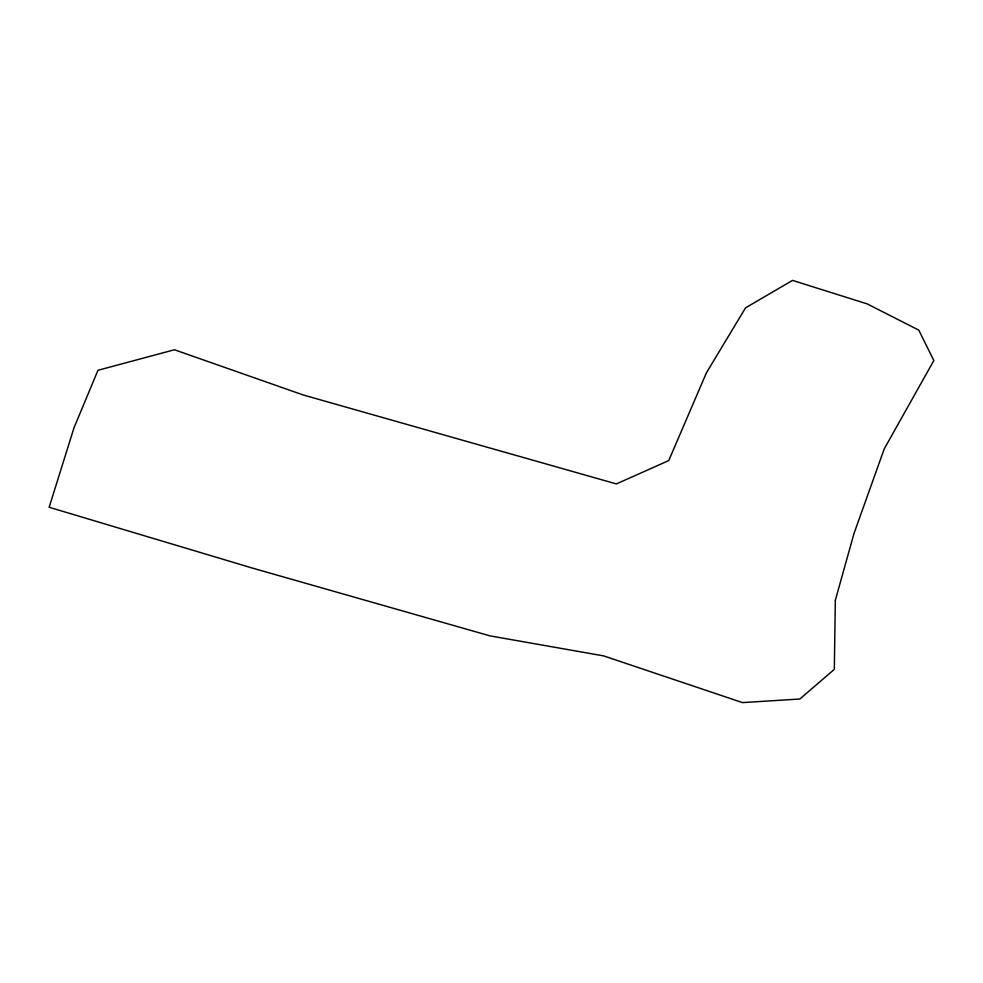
<?xml version="1.0" encoding="UTF-8"?>
<svg xmlns="http://www.w3.org/2000/svg" width="983" height="983" viewBox="0 0 983 983"><rect width="100%" height="100%" fill="white"/><g stroke="black" fill="none" stroke-linecap="round" stroke-linejoin="round"><path stroke-width="1.47" d="M835.341 600.22L834.321 669.362L799.83 699.011L742.497 702.612L603.611 655.882L490.001 635.878L252.226 568.027L49.15 507.265L74.02 427.765L97.968 370.284L174.446 349.764L303.268 394.982L616.366 483.919L668.747 460.585L706.396 372.864L745.544 307.851L792.531 280.388L867.178 303.894L918.786 330.128L933.85 360.54L884.245 448.85L854.03 533.4L835.341 600.22"/></g></svg>
